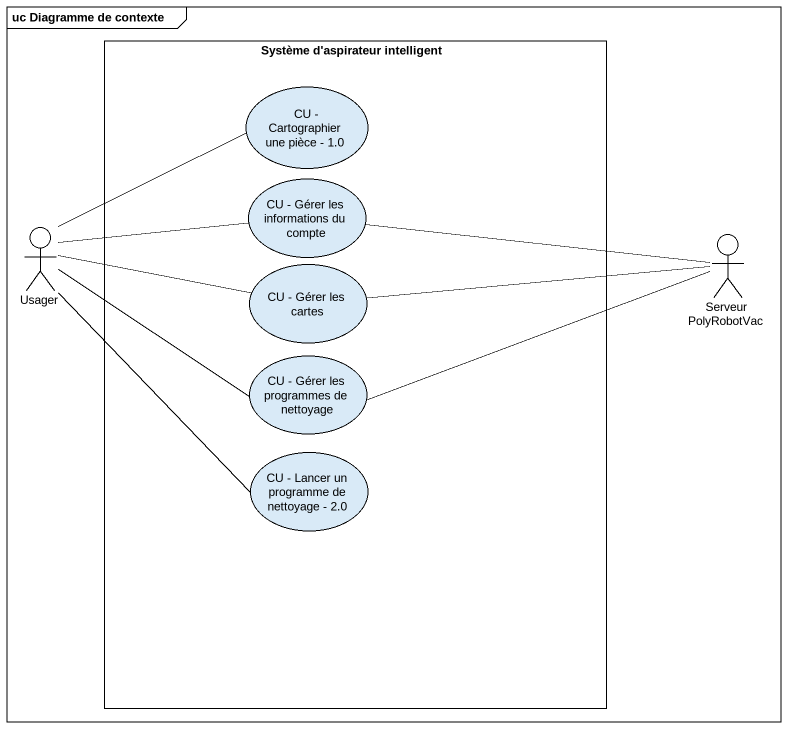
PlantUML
@startuml
mainframe uc Diagramme de contexte
rectangle "Système d'aspirateur intelligent" as Système_d_aspirateur {
  usecase "CU - Cartographier une pièce - 1.0" as CU_Cartographier_une_pièce
  usecase "CU - Gérer les informations du compte" as CU_Gérer_les_informations
  usecase "CU - Gérer les cartes" as CU_Gérer_les_cartes
  usecase "CU - Gérer les programmes de nettoyage" as CU_Gérer_les_programmes_de
  usecase "CU - Lancer un programme de nettoyage - 2.0" as CU_Lancer_un_programme_de
}
actor Usager
actor "Serveur PolyRobotVac" as Serveur_PolyRobotVac
Usager -right- CU_Cartographier_une_pièce
Usager -right- CU_Gérer_les_informations
Usager -right- CU_Gérer_les_cartes
Usager -right- CU_Gérer_les_programmes_de
Usager -- CU_Lancer_un_programme_de
Serveur_PolyRobotVac -left- CU_Gérer_les_informations
Serveur_PolyRobotVac -left- CU_Gérer_les_cartes
Serveur_PolyRobotVac -left- CU_Gérer_les_programmes_de
@enduml
